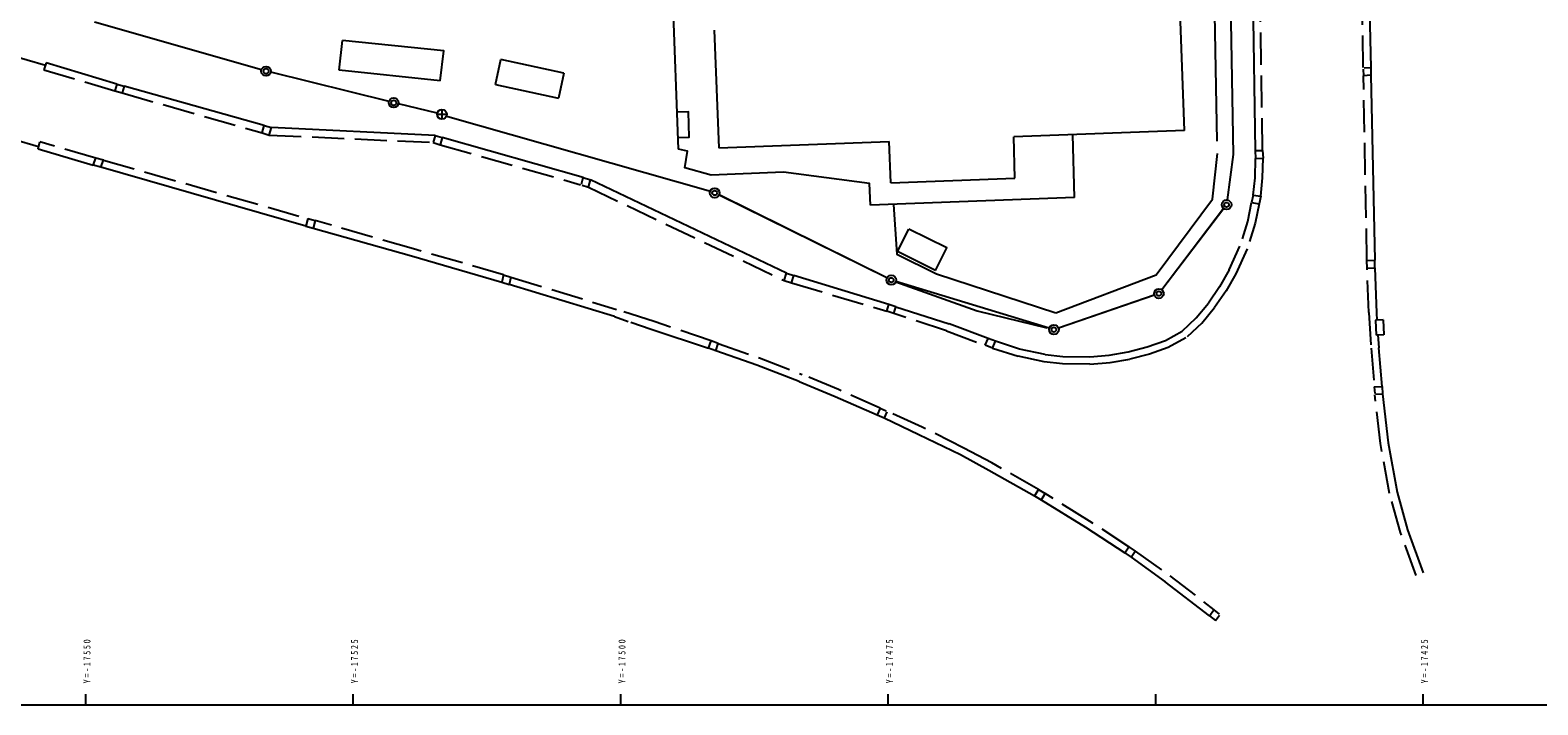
# Model space of a CAD drawing. Units: millimetres, scale not verified. Extents: x -200250 to 200250, y -256909 to 253091.
# Drawn here: x -74568 to 66342, y -256909 to -193890 of the extents above; entities that cross this region are included whole.
import ezdxf

# ---------------------------------------------------------------- set-up
doc = ezdxf.new("R2010")
doc.units = ezdxf.units.MM
doc.header["$LTSCALE"] = 1000
doc.linetypes.add('DASHED3', pattern=[4, 3, -1])
for name, color, linetype in [('0-0_0', 7, 'Continuous'), ('0-3_求積地番１_マーク', 2, 'Continuous'), ('0-6_境界線', 7, 'Continuous')]:
    doc.layers.add(name, color=color, linetype=linetype)
doc.styles.add('ＭＳ ゴシック', font='')
doc.styles.get('ＭＳ ゴシック').set_extended_font_data('MS Gothic')

msp = doc.modelspace()

# ---------------------------------------------------------------- linework, layer by layer
at = {"layer": '0-0_0'}
for p, q in [((-13972, -205006), (-15843, -155095)), ((36359, -204254), (35838, -173161)), ((50293, -175323), (50718, -197411)), ((39719, -190891), (39918, -205133)), ((-10631, -193891), (-10218, -204891)), ((-45701, -197624), (-45376, -194840)), ((-73063, -196947), (-73299, -197594)), ((-66462, -198927), (-73063, -196947)), ((-31090, -198961), (-30578, -196617)), ((-24680, -197903), (-30578, -196617)), ((-36236, -198619), (-45701, -197624)), ((-24680, -197903), (-25192, -200247)), ((50031, -197527), (50041, -198141)), ((50718, -197411), (50104, -197448)), ((50730, -198100), (51094, -215369)), ((-66462, -198927), (-66657, -199550)), ((-66657, -199550), (-65974, -199746)), ((-66462, -198927), (-65779, -199123)), ((-65779, -199123), (-65974, -199746)), ((-52684, -202791), (-65779, -199123)), ((-31090, -198961), (-25192, -200247)), ((-52881, -203491), (-52684, -202791)), ((-52684, -202791), (-52024, -202990)), ((-35748, -201886), (-10984, -208932)), ((-52881, -203491), (-52221, -203690)), ((-52221, -203690), (-52024, -202990)), ((-36721, -203715), (-52024, -202990)), ((-36721, -203715), (-36894, -204375)), ((-36721, -203715), (-36070, -203928)), ((-36070, -203928), (-36243, -204588)), ((-22896, -207645), (-36070, -203928)), ((-10218, -204891), (5728, -204285)), ((5875, -208146), (5728, -204285)), ((33332, -203254), (17369, -203861)), ((17466, -207705), (17369, -203861)), ((23037, -209514), (22866, -203652)), ((-73828, -204976), (-73658, -204323)), ((-73828, -204976), (-68673, -206492)), ((-36894, -204375), (-36243, -204588)), ((39918, -205133), (39953, -205866)), ((-68673, -206492), (-68444, -205831)), ((-67721, -206027), (-68444, -205831)), ((-67950, -206688), (-67721, -206027)), ((39918, -207682), (39953, -205866)), ((39953, -205866), (40655, -205848)), ((-22986, -208365), (-22374, -208558)), ((-22374, -208558), (-22212, -207861)), ((-3875, -216602), (-22212, -207861)), ((5875, -208146), (17466, -207705)), ((39724, -209301), (39918, -207682)), ((5508, -217038), (-10185, -209284)), ((23037, -209514), (3959, -210233)), ((39724, -209301), (39593, -209992)), ((39724, -209301), (40439, -209406)), ((40439, -209406), (40308, -210097)), ((36983, -210559), (31214, -218148)), ((39230, -211773), (39593, -209992)), ((39593, -209992), (40308, -210097)), ((-48606, -211495), (-48801, -212185)), ((-48801, -212185), (-48115, -212370)), ((-48606, -211495), (-47920, -211680)), ((-47920, -211680), (-48115, -212370)), ((-48115, -212370), (-38918, -214984)), ((6498, -214573), (7547, -212469)), ((38738, -213394), (39230, -211773)), ((37498, -216288), (38503, -214074)), ((-38918, -214984), (-30494, -217437)), ((10048, -216327), (6498, -214573)), ((50371, -215415), (51094, -215369)), ((50393, -216126), (50371, -215415)), ((51116, -216080), (51094, -215369)), ((-30330, -216749), (-30494, -217437)), ((-30330, -216749), (-29650, -216953)), ((-29650, -216953), (-29814, -217641)), ((5677, -219511), (-3180, -216819)), ((21287, -220295), (30666, -216739)), ((37498, -216288), (36595, -217865)), ((50393, -216126), (51116, -216080)), ((51116, -216080), (51248, -220280)), ((-30494, -217437), (-29814, -217641)), ((-19963, -220650), (-29814, -217641)), ((20683, -221733), (6342, -217370)), ((36595, -217865), (35557, -219383)), ((6344, -219721), (5677, -219511)), ((6160, -220356), (6344, -219721)), ((6344, -219721), (11324, -221329)), ((30496, -218628), (21539, -221714)), ((34401, -220774), (35557, -219383)), ((-19963, -220650), (-18667, -221090)), ((-18418, -221174), (-16541, -221810)), ((33108, -222006), (34401, -220774)), ((51882, -220957), (51160, -220983)), ((51160, -220983), (51223, -222369)), ((51248, -220280), (51294, -220978)), ((51882, -220957), (51945, -222343)), ((-16541, -221810), (-11158, -223606)), ((14959, -222686), (11324, -221329)), ((20669, -221755), (20677, -221756)), ((31553, -222880), (33108, -222006)), ((51945, -222343), (51223, -222369)), ((51386, -222363), (51465, -223557)), ((-11158, -223606), (-10921, -222908)), ((-10253, -223147), (-10921, -222908)), ((-10490, -223845), (-10253, -223147)), ((14695, -223328), (14959, -222686)), ((15380, -223580), (14695, -223328)), ((17909, -223694), (15644, -222938)), ((20294, -224183), (17909, -223694)), ((26264, -224251), (28057, -223933)), ((28057, -223933), (29837, -223477)), ((29837, -223477), (31553, -222880)), ((51785, -227166), (51465, -223557)), ((-2690, -226697), (-6649, -225195)), ((20294, -224183), (21952, -224357)), ((21952, -224357), (24457, -224391)), ((24457, -224391), (26264, -224251)), ((-2690, -226697), (678, -228108)), ((678, -228108), (4596, -229828)), ((51058, -227194), (51785, -227166)), ((51058, -227194), (51096, -227817)), ((51175, -227889), (51827, -227864)), ((51785, -227166), (51827, -227864)), ((51827, -227864), (52364, -232432)), ((4879, -229199), (4596, -229828)), ((4879, -229199), (5449, -229450)), ((5486, -229549), (5234, -230109)), ((4596, -229828), (5234, -230109)), ((5234, -230109), (8498, -231650)), ((8498, -231650), (12394, -233536)), ((52364, -232432), (53185, -237041)), ((12394, -233536), (15028, -234989)), ((15028, -234989), (19313, -237388)), ((19681, -236792), (19313, -237388)), ((19313, -237388), (19930, -237751)), ((19681, -236792), (20298, -237155)), ((20298, -237155), (19930, -237751)), ((19930, -237751), (24076, -240304)), ((53185, -237041), (54157, -240572)), ((24076, -240304), (27735, -242722)), ((54157, -240572), (55622, -244565)), ((28321, -243124), (28709, -242558)), ((35666, -248586), (31503, -245426)), ((35666, -248586), (36224, -249036)), ((36224, -249036), (36583, -248535)), ((-69370, -256909), (-69370, -255909)), ((-44370, -256909), (-44370, -255909)), ((-19370, -256909), (-19370, -255909)), ((5630, -256909), (5630, -255909)), ((30630, -256909), (30630, -255909)), ((55630, -256909), (55630, -255909))]:
    msp.add_line(p, q, dxfattribs=at)
at = {"layer": '0-0_0', "linetype": 'DASHED3'}
for p, q in [((50028, -197377), (49613, -175323)), ((40620, -205115), (40402, -190863)), ((-73299, -197594), (-66657, -199550)), ((50371, -215415), (50041, -198141)), ((-65974, -199746), (-52881, -203491)), ((-52221, -203690), (-36894, -204375)), ((-68444, -205831), (-73658, -204323)), ((-36243, -204588), (-23130, -208322)), ((-67721, -206027), (-48606, -211495)), ((40611, -207694), (40655, -205848)), ((40439, -209406), (40611, -207694)), ((-22374, -208558), (-4113, -217268)), ((40308, -210097), (39907, -211905)), ((-38728, -214322), (-47920, -211680)), ((39907, -211905), (39398, -213632)), ((-30330, -216749), (-38728, -214322)), ((39163, -214312), (38116, -216653)), ((-29650, -216953), (-19777, -219968)), ((38116, -216653), (37212, -218224)), ((50544, -220277), (50393, -216126)), ((-3418, -217485), (5493, -220146)), ((37212, -218224), (36107, -219795)), ((34951, -221249), (36107, -219795)), ((-16237, -221098), (-19777, -219968)), ((-10921, -222908), (-16237, -221098)), ((11080, -221985), (6160, -220356)), ((50544, -220277), (50752, -223607)), ((11080, -221985), (14695, -223328)), ((33447, -222618), (31785, -223542)), ((34951, -221249), (33567, -222530)), ((-10253, -223147), (-6398, -224509)), ((15380, -223580), (17766, -224356)), ((50752, -223607), (51058, -227194)), ((-6398, -224509), (-2401, -226063)), ((20191, -224877), (17766, -224356)), ((21904, -225052), (20191, -224877)), ((24466, -225089), (21904, -225052)), ((24466, -225089), (26366, -224944)), ((26366, -224944), (28198, -224619)), ((983, -227464), (-2401, -226063)), ((4879, -229199), (983, -227464)), ((51628, -232511), (51109, -227967)), ((8804, -230968), (5586, -229511)), ((52476, -237173), (51628, -232511)), ((19681, -236792), (15305, -234318)), ((24445, -239742), (20298, -237155)), ((53500, -240813), (52476, -237173)), ((28123, -242156), (24445, -239742)), ((54968, -244827), (53500, -240813))]:
    msp.add_line(p, q, dxfattribs=at)
at = {"layer": '0-0_0'}
msp.add_lwpolyline([(-200250, -256909), (200250, -256909), (200250, 253091), (-200250, 253091)], close=True, dxfattribs=at)
for points in [[(33332, -203254), (32265, -174357), (-11303, -175974)], [(37301, -173613), (37860, -205504), (37319, -209752)], [(-73793, -204790), (-78502, -203408), (-81414, -202477), (-85236, -201266), (-88718, -200106), (-92696, -198494), (-98473, -195997), (-106048, -191939), (-109161, -190002), (-112708, -187655), (-117204, -184379), (-119158, -182866), (-122891, -179772)], [(-80657, -194844), (-76546, -196163), (-73131, -197147)], [(-36236, -198619), (-35911, -195835), (-45376, -194840)], [(50718, -197411), (50730, -198100), (50041, -198141)], [(-14013, -203907), (-12964, -203890), (-13042, -201517), (-14102, -201541)], [(3959, -210233), (3885, -208223), (-4157, -207160), (-10913, -207425), (-13394, -206757), (-13127, -205192), (-13972, -205006)], [(30666, -216739), (35921, -209663), (36391, -205421)], [(39918, -205133), (40620, -205115), (40655, -205848)], [(-48801, -212185), (-67950, -206688), (-68673, -206492)], [(-23041, -208269), (-22896, -207645), (-22212, -207861)], [(6122, -210164), (6422, -214813), (10150, -216645), (21287, -220295)], [(10048, -216327), (11097, -214223), (7547, -212469)], [(-4113, -217268), (-3875, -216602), (-3180, -216819)], [(-4113, -217268), (-3418, -217485), (-3180, -216819)], [(6335, -217389), (13942, -220105), (20447, -221700)], [(6160, -220356), (5493, -220146), (5677, -219511)], [(-6649, -225195), (-10490, -223845), (-11158, -223606)], [(15380, -223580), (15644, -222938), (14959, -222686)], [(27735, -242722), (28123, -242156), (28709, -242558)], [(27735, -242722), (28321, -243124), (31503, -245426)], [(35666, -248586), (36068, -248024), (36568, -248427)]]:
    msp.add_lwpolyline(points, dxfattribs=at)
at = {"layer": '0-0_0', "linetype": 'DASHED3'}
for points in [[(31785, -223542), (30048, -224144), (28198, -224619)], [(15305, -234318), (12694, -232926), (8804, -230968)], [(28709, -242558), (31934, -244849), (36068, -248024)]]:
    msp.add_lwpolyline(points, dxfattribs=at)
at = {"layer": '0-3_求積地番１_マーク'}
for p, q in [((-36086, -201299), (-36086, -202199)), ((-36536, -201749), (-35636, -201749))]:
    msp.add_line(p, q, dxfattribs=at)
for centre, radius in [((-52518, -197719), 450), ((-52518, -197719), 240), ((-40589, -200672), 450), ((-40589, -200672), 240), ((-36086, -201749), 450), ((-10592, -209091), 450), ((-10592, -209091), 222), ((37250, -210197), 450), ((37250, -210197), 222), ((5912, -217234), 450), ((5912, -217234), 222), ((30925, -218494), 450), ((30925, -218494), 222), ((21114, -221862), 450), ((21114, -221862), 222)]:
    msp.add_circle(centre, radius, dxfattribs=at)
at = {"layer": '0-6_境界線'}
for p, q in [((-52951, -197596), (-68566, -193149)), ((-41026, -200564), (-52081, -197827)), ((-36523, -201645), (-40151, -200777)), ((5509, -217035), (-10188, -209290)), ((36977, -210555), (31198, -218136)), ((20684, -221731), (6343, -217365)), ((30500, -218640), (21540, -221716))]:
    msp.add_line(p, q, dxfattribs=at)

# ---------------------------------------------------------------- texts
at = {"layer": '0-0_0', "char_height": 659.8, "attachment_point": 7, "rotation": 90, "style": 'ＭＳ ゴシック'}
for s, insert in [('\\T1.4;\\W0.85;Y=-17550', (-68920, -254909)), ('\\T1.4;\\W0.85;Y=-17525', (-43920, -254909)), ('\\T1.4;\\W0.85;Y=-17500', (-18920, -254909)), ('\\T1.4;\\W0.85;Y=-17475', (6080, -254909)), ('\\T1.4;\\W0.85;Y=-17425', (56080, -254909))]:
    msp.add_mtext(s, dxfattribs=dict(at, insert=insert))

doc.saveas('drawing.dxf')
